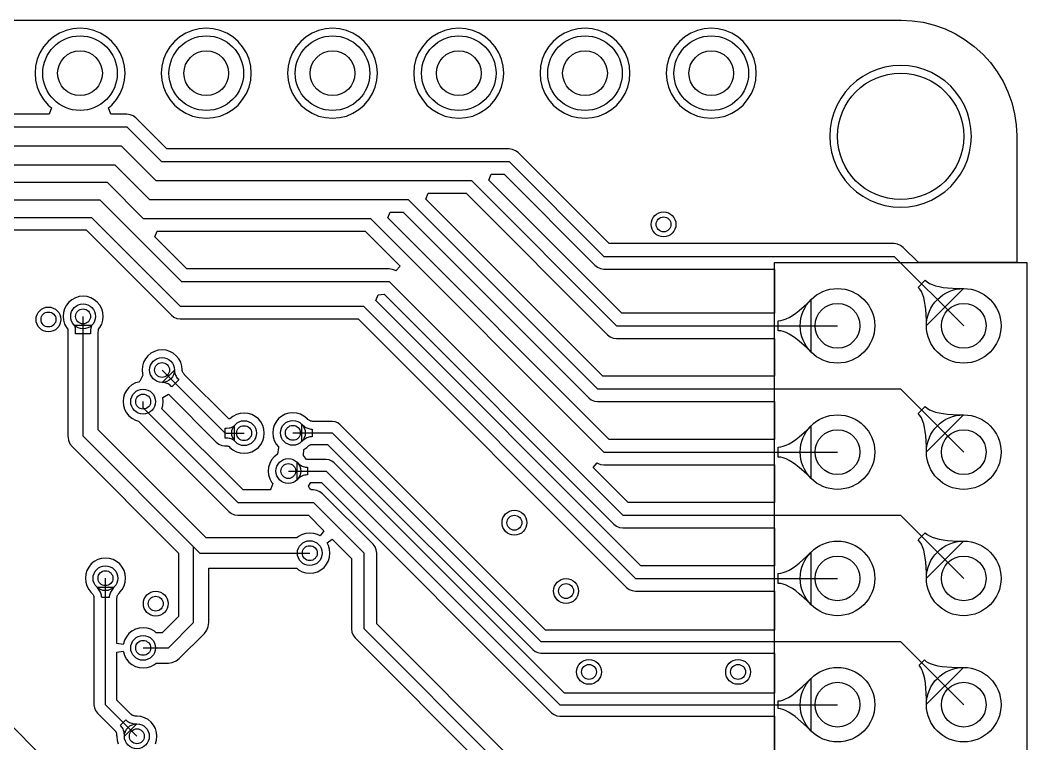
# Model space of a CAD drawing. Extents: x -55.7 to 0, y 0.2 to 22.7.
# Drawn here: x -20.26 to 0, y 8.1 to 22.66 of the extents above; entities that cross this region are included whole.
import ezdxf

# ---------------------------------------------------------------- set-up
doc = ezdxf.new("R2010")
doc.units = 0
doc.layers.get('0').update_dxf_attribs({"linetype": 'CONTINUOUS'})
for name, color, linetype in [('BOTTOMLAYER', 5, 'CONTINUOUS'), ('PADHOLELAYER', 156, 'CONTINUOUS'), ('VIAHOLELAYER', 16, 'CONTINUOUS')]:
    doc.layers.add(name, color=color, linetype=linetype)

# ---------------------------------------------------------------- blocks, each defined once
blk = doc.blocks.new('HDR2X5_23')
at = {"layer": 'BOTTOMLAYER'}
for p, q in [((-0.75, 0.75), (-0.75, -0.75)), ((0.75, 0.75), (-0.75, 0.75)), ((0.75, -0.75), (0.75, 0.75)), ((-0.75, -0.75), (0.75, -0.75))]:
    blk.add_line(p, q, dxfattribs=at)
for centre in [(0, 2.54), (2.54, 2.54), (5.08, 2.54), (7.62, 2.54), (10.16, 2.54), (2.54, 0), (5.08, 0), (7.62, 0), (10.16, 0)]:
    blk.add_circle(centre, 0.75, dxfattribs=at)
at = {"layer": 'PADHOLELAYER'}
for centre in [(0, 2.54), (2.54, 2.54), (5.08, 2.54), (7.62, 2.54), (10.16, 2.54), (0, 0), (2.54, 0), (5.08, 0), (7.62, 0), (10.16, 0)]:
    blk.add_circle(centre, 0.45, dxfattribs=at)
blk = doc.blocks.new('HDR1X12_25')
at = {"layer": 'BOTTOMLAYER'}
for centre in [(15.24, 0), (17.78, 0), (20.32, 0), (22.86, 0), (25.4, 0), (27.94, 0)]:
    blk.add_circle(centre, 0.75, dxfattribs=at)
at = {"layer": 'PADHOLELAYER'}
for centre in [(15.24, 0), (17.78, 0), (20.32, 0), (22.86, 0), (25.4, 0), (27.94, 0)]:
    blk.add_circle(centre, 0.45, dxfattribs=at)

msp = doc.modelspace()

# ---------------------------------------------------------------- linework, layer by layer
at = {"layer": 'BOTTOMLAYER'}
for p, q in [((-53.34, 22.656), (-2.54, 22.656)), ((-19.192, 22.484), (-19.33, 22.451)), ((-19.05, 22.495), (-19.192, 22.484)), ((-18.908, 22.484), (-19.05, 22.495)), ((-18.77, 22.451), (-18.908, 22.484)), ((-16.652, 22.484), (-16.79, 22.451)), ((-16.51, 22.495), (-16.652, 22.484)), ((-16.368, 22.484), (-16.51, 22.495)), ((-16.23, 22.451), (-16.368, 22.484)), ((-14.112, 22.484), (-14.25, 22.451)), ((-13.97, 22.495), (-14.112, 22.484)), ((-13.828, 22.484), (-13.97, 22.495)), ((-13.69, 22.451), (-13.828, 22.484)), ((-11.572, 22.484), (-11.71, 22.451)), ((-11.43, 22.495), (-11.572, 22.484)), ((-11.288, 22.484), (-11.43, 22.495)), ((-11.15, 22.451), (-11.288, 22.484)), ((-9.032, 22.484), (-9.17, 22.451)), ((-8.89, 22.495), (-9.032, 22.484)), ((-8.748, 22.484), (-8.89, 22.495)), ((-8.61, 22.451), (-8.748, 22.484)), ((-6.492, 22.484), (-6.63, 22.451)), ((-6.35, 22.495), (-6.492, 22.484)), ((-6.208, 22.484), (-6.35, 22.495)), ((-6.07, 22.451), (-6.208, 22.484)), ((-2.54, 22.656), (-2.531, 22.657)), ((-2.531, 22.657), (-2.311, 22.646)), ((-2.311, 22.646), (-2.084, 22.613)), ((-2.084, 22.613), (-1.861, 22.557)), ((-1.861, 22.557), (-1.646, 22.479)), ((-19.582, 22.322), (-19.69, 22.23)), ((-19.461, 22.397), (-19.582, 22.322)), ((-19.33, 22.451), (-19.461, 22.397)), ((-18.639, 22.397), (-18.77, 22.451)), ((-18.518, 22.322), (-18.639, 22.397)), ((-18.41, 22.23), (-18.518, 22.322)), ((-17.042, 22.322), (-17.15, 22.23)), ((-16.921, 22.397), (-17.042, 22.322)), ((-16.79, 22.451), (-16.921, 22.397)), ((-16.099, 22.397), (-16.23, 22.451)), ((-15.978, 22.322), (-16.099, 22.397)), ((-15.87, 22.23), (-15.978, 22.322)), ((-14.502, 22.322), (-14.61, 22.23)), ((-14.381, 22.397), (-14.502, 22.322)), ((-14.25, 22.451), (-14.381, 22.397)), ((-13.559, 22.397), (-13.69, 22.451)), ((-13.438, 22.322), (-13.559, 22.397)), ((-13.33, 22.23), (-13.438, 22.322)), ((-11.962, 22.322), (-12.07, 22.23)), ((-11.841, 22.397), (-11.962, 22.322)), ((-11.71, 22.451), (-11.841, 22.397)), ((-11.019, 22.397), (-11.15, 22.451)), ((-10.898, 22.322), (-11.019, 22.397)), ((-10.79, 22.23), (-10.898, 22.322)), ((-9.422, 22.322), (-9.53, 22.23)), ((-9.301, 22.397), (-9.422, 22.322)), ((-9.17, 22.451), (-9.301, 22.397)), ((-8.479, 22.397), (-8.61, 22.451)), ((-8.358, 22.322), (-8.479, 22.397)), ((-8.25, 22.23), (-8.358, 22.322)), ((-6.882, 22.322), (-6.99, 22.23)), ((-6.761, 22.397), (-6.882, 22.322)), ((-6.63, 22.451), (-6.761, 22.397)), ((-5.939, 22.397), (-6.07, 22.451)), ((-5.818, 22.322), (-5.939, 22.397)), ((-5.71, 22.23), (-5.818, 22.322)), ((-1.646, 22.479), (-1.438, 22.381)), ((-1.438, 22.381), (-1.241, 22.263)), ((-19.782, 22.122), (-19.857, 22.001)), ((-19.69, 22.23), (-19.782, 22.122)), ((-18.318, 22.122), (-18.41, 22.23)), ((-18.243, 22.001), (-18.318, 22.122)), ((-17.242, 22.122), (-17.317, 22.001)), ((-17.15, 22.23), (-17.242, 22.122)), ((-15.778, 22.122), (-15.87, 22.23)), ((-15.703, 22.001), (-15.778, 22.122)), ((-14.702, 22.122), (-14.777, 22.001)), ((-14.61, 22.23), (-14.702, 22.122)), ((-13.238, 22.122), (-13.33, 22.23)), ((-13.163, 22.001), (-13.238, 22.122)), ((-12.162, 22.122), (-12.237, 22.001)), ((-12.07, 22.23), (-12.162, 22.122)), ((-10.698, 22.122), (-10.79, 22.23)), ((-10.623, 22.001), (-10.698, 22.122)), ((-9.622, 22.122), (-9.697, 22.001)), ((-9.53, 22.23), (-9.622, 22.122)), ((-8.158, 22.122), (-8.25, 22.23)), ((-8.083, 22.001), (-8.158, 22.122)), ((-7.082, 22.122), (-7.157, 22.001)), ((-6.99, 22.23), (-7.082, 22.122)), ((-5.618, 22.122), (-5.71, 22.23)), ((-5.543, 22.001), (-5.618, 22.122)), ((-1.241, 22.263), (-1.057, 22.127)), ((-1.057, 22.127), (-0.887, 21.973)), ((-19.857, 22.001), (-19.911, 21.87)), ((-18.189, 21.87), (-18.243, 22.001)), ((-17.317, 22.001), (-17.371, 21.87)), ((-15.649, 21.87), (-15.703, 22.001)), ((-14.777, 22.001), (-14.831, 21.87)), ((-13.109, 21.87), (-13.163, 22.001)), ((-12.237, 22.001), (-12.291, 21.87)), ((-10.569, 21.87), (-10.623, 22.001)), ((-9.697, 22.001), (-9.751, 21.87)), ((-8.029, 21.87), (-8.083, 22.001)), ((-7.157, 22.001), (-7.211, 21.87)), ((-5.489, 21.87), (-5.543, 22.001)), ((-0.887, 21.973), (-0.733, 21.803)), ((-19.944, 21.732), (-19.955, 21.59)), ((-19.911, 21.87), (-19.944, 21.732)), ((-18.156, 21.732), (-18.189, 21.87)), ((-18.145, 21.59), (-18.156, 21.732)), ((-17.404, 21.732), (-17.415, 21.59)), ((-17.371, 21.87), (-17.404, 21.732)), ((-15.616, 21.732), (-15.649, 21.87)), ((-15.605, 21.59), (-15.616, 21.732)), ((-14.864, 21.732), (-14.875, 21.59)), ((-14.831, 21.87), (-14.864, 21.732)), ((-13.076, 21.732), (-13.109, 21.87)), ((-13.065, 21.59), (-13.076, 21.732)), ((-12.324, 21.732), (-12.335, 21.59)), ((-12.291, 21.87), (-12.324, 21.732)), ((-10.536, 21.732), (-10.569, 21.87)), ((-10.525, 21.59), (-10.536, 21.732)), ((-9.784, 21.732), (-9.795, 21.59)), ((-9.751, 21.87), (-9.784, 21.732)), ((-7.996, 21.732), (-8.029, 21.87)), ((-7.985, 21.59), (-7.996, 21.732)), ((-7.244, 21.732), (-7.255, 21.59)), ((-7.211, 21.87), (-7.244, 21.732)), ((-5.456, 21.732), (-5.489, 21.87)), ((-5.445, 21.59), (-5.456, 21.732)), ((-2.857, 21.709), (-3.011, 21.665)), ((-2.7, 21.736), (-2.857, 21.709)), ((-2.54, 21.745), (-2.7, 21.736)), ((-2.38, 21.736), (-2.54, 21.745)), ((-2.223, 21.709), (-2.38, 21.736)), ((-2.069, 21.665), (-2.223, 21.709)), ((-0.733, 21.803), (-0.597, 21.619)), ((-19.955, 21.59), (-19.944, 21.448)), ((-18.156, 21.448), (-18.145, 21.59)), ((-17.415, 21.59), (-17.404, 21.448)), ((-15.616, 21.448), (-15.605, 21.59)), ((-14.875, 21.59), (-14.864, 21.448)), ((-13.076, 21.448), (-13.065, 21.59)), ((-12.335, 21.59), (-12.324, 21.448)), ((-10.536, 21.448), (-10.525, 21.59)), ((-9.795, 21.59), (-9.784, 21.448)), ((-7.996, 21.448), (-7.985, 21.59)), ((-7.255, 21.59), (-7.244, 21.448)), ((-5.456, 21.448), (-5.445, 21.59)), ((-3.298, 21.526), (-3.428, 21.434)), ((-3.158, 21.604), (-3.298, 21.526)), ((-3.011, 21.665), (-3.158, 21.604)), ((-1.922, 21.604), (-2.069, 21.665)), ((-1.782, 21.526), (-1.922, 21.604)), ((-1.652, 21.434), (-1.782, 21.526)), ((-0.597, 21.619), (-0.479, 21.422)), ((-19.944, 21.448), (-19.911, 21.31)), ((-19.911, 21.31), (-19.857, 21.179)), ((-18.243, 21.179), (-18.189, 21.31)), ((-18.189, 21.31), (-18.156, 21.448)), ((-17.404, 21.448), (-17.371, 21.31)), ((-17.371, 21.31), (-17.317, 21.179)), ((-15.703, 21.179), (-15.649, 21.31)), ((-15.649, 21.31), (-15.616, 21.448)), ((-14.864, 21.448), (-14.831, 21.31)), ((-14.831, 21.31), (-14.777, 21.179)), ((-13.163, 21.179), (-13.109, 21.31)), ((-13.109, 21.31), (-13.076, 21.448)), ((-12.324, 21.448), (-12.291, 21.31)), ((-12.291, 21.31), (-12.237, 21.179)), ((-10.623, 21.179), (-10.569, 21.31)), ((-10.569, 21.31), (-10.536, 21.448)), ((-9.784, 21.448), (-9.751, 21.31)), ((-9.751, 21.31), (-9.697, 21.179)), ((-8.083, 21.179), (-8.029, 21.31)), ((-8.029, 21.31), (-7.996, 21.448)), ((-7.244, 21.448), (-7.211, 21.31)), ((-7.211, 21.31), (-7.157, 21.179)), ((-5.543, 21.179), (-5.489, 21.31)), ((-5.489, 21.31), (-5.456, 21.448)), ((-3.547, 21.327), (-3.654, 21.208)), ((-3.428, 21.434), (-3.547, 21.327)), ((-1.533, 21.327), (-1.652, 21.434)), ((-1.426, 21.208), (-1.533, 21.327)), ((-0.479, 21.422), (-0.381, 21.214)), ((-19.857, 21.179), (-19.782, 21.058)), ((-18.318, 21.058), (-18.243, 21.179)), ((-17.317, 21.179), (-17.242, 21.058)), ((-15.778, 21.058), (-15.703, 21.179)), ((-14.777, 21.179), (-14.702, 21.058)), ((-13.238, 21.058), (-13.163, 21.179)), ((-12.237, 21.179), (-12.162, 21.058)), ((-10.698, 21.058), (-10.623, 21.179)), ((-9.697, 21.179), (-9.622, 21.058)), ((-8.158, 21.058), (-8.083, 21.179)), ((-7.157, 21.179), (-7.082, 21.058)), ((-5.618, 21.058), (-5.543, 21.179)), ((-3.746, 21.078), (-3.824, 20.938)), ((-3.654, 21.208), (-3.746, 21.078)), ((-1.334, 21.078), (-1.426, 21.208)), ((-1.256, 20.938), (-1.334, 21.078)), ((-0.381, 21.214), (-0.303, 20.999)), ((-19.782, 21.058), (-19.69, 20.95)), ((-19.69, 20.95), (-19.622, 20.892)), ((-19.622, 20.892), (-19.669, 20.765)), ((-18.478, 20.892), (-18.41, 20.95)), ((-18.431, 20.765), (-18.478, 20.892)), ((-18.41, 20.95), (-18.318, 21.058)), ((-17.242, 21.058), (-17.15, 20.95)), ((-17.15, 20.95), (-17.042, 20.858)), ((-15.978, 20.858), (-15.87, 20.95)), ((-15.87, 20.95), (-15.778, 21.058)), ((-14.702, 21.058), (-14.61, 20.95)), ((-14.61, 20.95), (-14.502, 20.858)), ((-13.438, 20.858), (-13.33, 20.95)), ((-13.33, 20.95), (-13.238, 21.058)), ((-12.162, 21.058), (-12.07, 20.95)), ((-12.07, 20.95), (-11.962, 20.858)), ((-10.898, 20.858), (-10.79, 20.95)), ((-10.79, 20.95), (-10.698, 21.058)), ((-9.622, 21.058), (-9.53, 20.95)), ((-9.53, 20.95), (-9.422, 20.858)), ((-8.358, 20.858), (-8.25, 20.95)), ((-8.25, 20.95), (-8.158, 21.058)), ((-7.082, 21.058), (-6.99, 20.95)), ((-6.99, 20.95), (-6.882, 20.858)), ((-5.818, 20.858), (-5.71, 20.95)), ((-5.71, 20.95), (-5.618, 21.058)), ((-3.824, 20.938), (-3.885, 20.791)), ((-1.195, 20.791), (-1.256, 20.938)), ((-0.303, 20.999), (-0.247, 20.776)), ((-19.669, 20.765), (-20.971, 20.765)), ((-18.107, 20.765), (-18.431, 20.765)), ((-18.041, 20.756), (-18.107, 20.765)), ((-17.98, 20.731), (-18.041, 20.756)), ((-17.927, 20.691), (-17.98, 20.731)), ((-17.303, 20.067), (-17.927, 20.691)), ((-17.042, 20.858), (-16.921, 20.783)), ((-16.921, 20.783), (-16.79, 20.729)), ((-16.79, 20.729), (-16.652, 20.696)), ((-16.652, 20.696), (-16.51, 20.685)), ((-16.51, 20.685), (-16.368, 20.696)), ((-16.368, 20.696), (-16.23, 20.729)), ((-16.23, 20.729), (-16.099, 20.783)), ((-16.099, 20.783), (-15.978, 20.858)), ((-14.502, 20.858), (-14.381, 20.783)), ((-14.381, 20.783), (-14.25, 20.729)), ((-14.25, 20.729), (-14.112, 20.696)), ((-14.112, 20.696), (-13.97, 20.685)), ((-13.97, 20.685), (-13.828, 20.696)), ((-13.828, 20.696), (-13.69, 20.729)), ((-13.69, 20.729), (-13.559, 20.783)), ((-13.559, 20.783), (-13.438, 20.858)), ((-11.962, 20.858), (-11.841, 20.783)), ((-11.841, 20.783), (-11.71, 20.729)), ((-11.71, 20.729), (-11.572, 20.696)), ((-11.572, 20.696), (-11.43, 20.685)), ((-11.43, 20.685), (-11.288, 20.696)), ((-11.288, 20.696), (-11.15, 20.729)), ((-11.15, 20.729), (-11.019, 20.783)), ((-11.019, 20.783), (-10.898, 20.858)), ((-9.422, 20.858), (-9.301, 20.783)), ((-9.301, 20.783), (-9.17, 20.729)), ((-9.17, 20.729), (-9.032, 20.696)), ((-9.032, 20.696), (-8.89, 20.685)), ((-8.89, 20.685), (-8.748, 20.696)), ((-8.748, 20.696), (-8.61, 20.729)), ((-8.61, 20.729), (-8.479, 20.783)), ((-8.479, 20.783), (-8.358, 20.858)), ((-6.882, 20.858), (-6.761, 20.783)), ((-6.761, 20.783), (-6.63, 20.729)), ((-6.63, 20.729), (-6.492, 20.696)), ((-6.492, 20.696), (-6.35, 20.685)), ((-6.35, 20.685), (-6.208, 20.696)), ((-6.208, 20.696), (-6.07, 20.729)), ((-6.07, 20.729), (-5.939, 20.783)), ((-5.939, 20.783), (-5.818, 20.858)), ((-3.885, 20.791), (-3.929, 20.637)), ((-1.151, 20.637), (-1.195, 20.791)), ((-0.247, 20.776), (-0.214, 20.549)), ((-25.844, 20.511), (-18.107, 20.511)), ((-18.107, 20.511), (-17.409, 19.812)), ((-3.956, 20.48), (-3.965, 20.32)), ((-3.929, 20.637), (-3.956, 20.48)), ((-1.124, 20.48), (-1.151, 20.637)), ((-1.115, 20.32), (-1.124, 20.48)), ((-0.214, 20.549), (-0.203, 20.329)), ((-3.965, 20.32), (-3.956, 20.16)), ((-1.124, 20.16), (-1.115, 20.32)), ((-0.203, 20.329), (-0.204, 20.32)), ((-0.204, 20.32), (-0.204, 18.506)), ((-25.717, 20.13), (-18.225, 20.13)), ((-18.225, 20.13), (-17.526, 19.431)), ((-10.414, 20.067), (-17.303, 20.067)), ((-10.348, 20.058), (-10.414, 20.067)), ((-10.287, 20.032), (-10.348, 20.058)), ((-3.956, 20.16), (-3.929, 20.003)), ((-1.151, 20.003), (-1.124, 20.16)), ((-10.234, 19.992), (-10.287, 20.032)), ((-8.404, 18.162), (-10.234, 19.992)), ((-3.929, 20.003), (-3.885, 19.849)), ((-1.195, 19.849), (-1.151, 20.003)), ((-25.59, 19.748), (-18.352, 19.748)), ((-18.352, 19.748), (-17.653, 19.05)), ((-17.409, 19.812), (-10.414, 19.812)), ((-10.414, 19.812), (-8.509, 17.907)), ((-3.885, 19.849), (-3.824, 19.702)), ((-3.824, 19.702), (-3.746, 19.562)), ((-1.334, 19.562), (-1.256, 19.702)), ((-1.256, 19.702), (-1.195, 19.849)), ((-10.825, 19.44), (-10.776, 19.557)), ((-10.776, 19.557), (-10.519, 19.557)), ((-10.519, 19.557), (-8.689, 17.727)), ((-3.746, 19.562), (-3.654, 19.432)), ((-1.426, 19.432), (-1.334, 19.562)), ((-25.435, 19.396), (-18.507, 19.396)), ((-18.507, 19.396), (-17.78, 18.669)), ((-17.526, 19.431), (-11.176, 19.431)), ((-11.176, 19.431), (-8.255, 16.51)), ((-8.15, 16.765), (-10.825, 19.44)), ((-3.654, 19.432), (-3.547, 19.313)), ((-3.547, 19.313), (-3.428, 19.206)), ((-1.652, 19.206), (-1.533, 19.313)), ((-1.533, 19.313), (-1.426, 19.432)), ((-25.152, 19.044), (-18.653, 19.044)), ((-18.653, 19.044), (-17.008, 17.399)), ((-17.653, 19.05), (-12.446, 19.05)), ((-12.446, 19.05), (-8.636, 15.24)), ((-12.095, 19.059), (-12.046, 19.176)), ((-8.531, 15.495), (-12.095, 19.059)), ((-12.046, 19.176), (-11.281, 19.176)), ((-11.281, 19.176), (-8.435, 16.33)), ((-3.428, 19.206), (-3.298, 19.114)), ((-3.298, 19.114), (-3.158, 19.036)), ((-1.922, 19.036), (-1.782, 19.114)), ((-1.782, 19.114), (-1.652, 19.206)), ((-3.158, 19.036), (-3.011, 18.975)), ((-3.011, 18.975), (-2.857, 18.931)), ((-2.857, 18.931), (-2.7, 18.904)), ((-2.7, 18.904), (-2.54, 18.895)), ((-2.54, 18.895), (-2.38, 18.904)), ((-2.38, 18.904), (-2.223, 18.931)), ((-2.223, 18.931), (-2.069, 18.975)), ((-2.069, 18.975), (-1.922, 19.036)), ((-24.987, 18.691), (-18.818, 18.691)), ((-18.818, 18.691), (-17.033, 16.906)), ((-17.78, 18.669), (-13.208, 18.669)), ((-13.208, 18.669), (-8.509, 13.97)), ((-12.857, 18.678), (-12.808, 18.795)), ((-8.404, 14.225), (-12.857, 18.678)), ((-12.808, 18.795), (-12.551, 18.795)), ((-12.551, 18.795), (-8.816, 15.06)), ((-23.372, 18.437), (-18.924, 18.437)), ((-18.924, 18.437), (-17.213, 16.726)), ((-0.204, 18.506), (-0.204, 18.506)), ((-0.204, 18.506), (-0.204, 17.78)), ((-17.546, 18.297), (-17.498, 18.414)), ((-16.903, 17.654), (-17.546, 18.297)), ((-17.498, 18.414), (-13.313, 18.414)), ((-13.313, 18.414), (-12.609, 17.71)), ((-2.667, 18.162), (-8.404, 18.162)), ((-2.601, 18.153), (-2.667, 18.162)), ((-2.54, 18.127), (-2.601, 18.153)), ((-2.487, 18.087), (-2.54, 18.127)), ((-2.18, 17.78), (-2.487, 18.087)), ((-8.509, 17.907), (-2.667, 17.907)), ((-2.667, 17.907), (-1.27, 16.51)), ((-12.827, 17.654), (-16.903, 17.654)), ((-12.761, 17.645), (-12.827, 17.654)), ((-12.7, 17.619), (-12.761, 17.645)), ((-12.609, 17.71), (-12.693, 17.614)), ((-8.689, 17.727), (-8.636, 17.687)), ((-8.636, 17.687), (-8.575, 17.661)), ((-8.575, 17.661), (-8.509, 17.652)), ((-8.509, 17.652), (-5.08, 17.652)), ((-5.08, 5.08), (-5.08, 17.78)), ((-5.08, 17.78), (0, 17.78)), ((-5.08, 17.652), (-5.08, 16.765)), ((-0.204, 17.78), (-2.18, 17.78)), ((0, 17.78), (0, 5.08)), ((-12.693, 17.614), (-12.7, 17.619)), ((-2.185, 17.283), (-2.043, 17.425)), ((-2.043, 17.425), (-2.005, 17.392)), ((-17.008, 17.399), (-12.827, 17.399)), ((-12.827, 17.399), (-8.128, 12.7)), ((-2.152, 17.245), (-2.185, 17.283)), ((-2.123, 17.198), (-2.152, 17.245)), ((-1.278, 17.26), (-2.02, 16.518)), ((-2.005, 17.392), (-1.958, 17.363)), ((-1.958, 17.363), (-1.903, 17.338)), ((-1.903, 17.338), (-1.839, 17.316)), ((-1.839, 17.316), (-1.766, 17.298)), ((-1.766, 17.298), (-1.686, 17.283)), ((-1.686, 17.283), (-1.596, 17.272)), ((-1.596, 17.272), (-1.392, 17.261)), ((-1.392, 17.261), (-1.278, 17.26)), ((-19.213, 17.035), (-19.274, 16.985)), ((-19.143, 17.073), (-19.213, 17.035)), ((-19.067, 17.096), (-19.143, 17.073)), ((-18.988, 17.103), (-19.067, 17.096)), ((-18.909, 17.096), (-18.988, 17.103)), ((-18.833, 17.073), (-18.909, 17.096)), ((-18.763, 17.035), (-18.833, 17.073)), ((-18.702, 16.985), (-18.763, 17.035)), ((-13.101, 17.017), (-13.054, 17.132)), ((-7.769, 11.685), (-13.101, 17.017)), ((-13.054, 17.132), (-12.931, 17.143)), ((-12.931, 17.143), (-8.308, 12.52)), ((-4.427, 16.954), (-4.346, 17.035)), ((-4.346, 17.035), (-4.346, 15.985)), ((-2.098, 17.143), (-2.123, 17.198)), ((-2.076, 17.079), (-2.098, 17.143)), ((-2.058, 17.006), (-2.076, 17.079)), ((-19.362, 16.854), (-19.385, 16.778)), ((-19.324, 16.924), (-19.362, 16.854)), ((-19.274, 16.985), (-19.324, 16.924)), ((-18.652, 16.924), (-18.702, 16.985)), ((-18.614, 16.854), (-18.652, 16.924)), ((-18.591, 16.778), (-18.614, 16.854)), ((-17.033, 16.906), (-13.35, 16.906)), ((-13.35, 16.906), (-7.874, 11.43)), ((-4.651, 16.763), (-4.58, 16.818)), ((-4.58, 16.818), (-4.427, 16.954)), ((-2.043, 16.926), (-2.058, 17.006)), ((-2.032, 16.836), (-2.043, 16.926)), ((-2.021, 16.632), (-2.032, 16.836)), ((-19.385, 16.778), (-19.392, 16.699)), ((-19.392, 16.699), (-19.385, 16.62)), ((-19.385, 16.62), (-19.362, 16.544)), ((-18.988, 14.289), (-18.988, 16.699)), ((-18.614, 16.544), (-18.591, 16.62)), ((-18.584, 16.699), (-18.591, 16.778)), ((-18.591, 16.62), (-18.584, 16.699)), ((-17.213, 16.726), (-17.16, 16.686)), ((-17.16, 16.686), (-17.099, 16.66)), ((-17.099, 16.66), (-17.033, 16.651)), ((-17.033, 16.651), (-13.455, 16.651)), ((-13.455, 16.651), (-8.054, 11.25)), ((-5.08, 16.765), (-8.15, 16.765)), ((-5.003, 16.61), (-4.953, 16.614)), ((-5.003, 16.41), (-5.003, 16.61)), ((-4.953, 16.614), (-4.9, 16.627)), ((-4.9, 16.627), (-4.843, 16.648)), ((-4.843, 16.648), (-4.782, 16.678)), ((-4.782, 16.678), (-4.718, 16.716)), ((-4.718, 16.716), (-4.651, 16.763)), ((-2.02, 16.518), (-2.021, 16.632)), ((-19.362, 16.544), (-19.324, 16.474)), ((-19.324, 16.474), (-19.298, 16.443)), ((-19.298, 16.443), (-19.294, 16.371)), ((-19.158, 16.514), (-19.163, 16.52)), ((-19.163, 16.52), (-18.813, 16.52)), ((-19.154, 16.506), (-19.158, 16.514)), ((-19.15, 16.495), (-19.154, 16.506)), ((-19.147, 16.481), (-19.15, 16.495)), ((-19.144, 16.465), (-19.147, 16.481)), ((-19.138, 16.377), (-19.144, 16.465)), ((-18.836, 16.426), (-18.838, 16.377)), ((-18.832, 16.465), (-18.836, 16.426)), ((-18.829, 16.481), (-18.832, 16.465)), ((-18.826, 16.495), (-18.829, 16.481)), ((-18.822, 16.506), (-18.826, 16.495)), ((-18.818, 16.514), (-18.822, 16.506)), ((-18.813, 16.52), (-18.818, 16.514)), ((-18.682, 16.373), (-18.681, 16.415)), ((-18.681, 16.415), (-18.678, 16.443)), ((-18.678, 16.443), (-18.652, 16.474)), ((-18.652, 16.474), (-18.614, 16.544)), ((-8.255, 16.51), (-3.81, 16.51)), ((-4.953, 16.406), (-5.003, 16.41)), ((-19.294, 16.371), (-19.293, 16.348)), ((-19.293, 16.348), (-19.293, 16.346)), ((-19.293, 16.346), (-19.293, 14.289)), ((-19.138, 16.349), (-19.138, 16.377)), ((-18.838, 16.349), (-19.138, 16.349)), ((-18.838, 16.377), (-18.838, 16.349)), ((-18.683, 16.348), (-18.682, 16.373)), ((-18.683, 16.346), (-18.683, 16.348)), ((-18.683, 14.415), (-18.683, 16.346)), ((-8.435, 16.33), (-8.382, 16.29)), ((-8.382, 16.29), (-8.321, 16.264)), ((-8.321, 16.264), (-8.255, 16.255)), ((-8.255, 16.255), (-5.08, 16.255)), ((-5.08, 16.255), (-5.08, 15.495)), ((-4.9, 16.393), (-4.953, 16.406)), ((-4.843, 16.372), (-4.9, 16.393)), ((-4.782, 16.342), (-4.843, 16.372)), ((-4.718, 16.304), (-4.782, 16.342)), ((-4.651, 16.257), (-4.718, 16.304)), ((-4.58, 16.202), (-4.651, 16.257)), ((-17.478, 16.018), (-17.554, 15.995)), ((-17.399, 16.025), (-17.478, 16.018)), ((-17.32, 16.018), (-17.399, 16.025)), ((-17.244, 15.995), (-17.32, 16.018)), ((-4.427, 16.066), (-4.58, 16.202)), ((-4.346, 15.985), (-4.427, 16.066)), ((-17.735, 15.846), (-17.773, 15.776)), ((-17.685, 15.907), (-17.735, 15.846)), ((-17.624, 15.957), (-17.685, 15.907)), ((-17.554, 15.995), (-17.624, 15.957)), ((-17.174, 15.957), (-17.244, 15.995)), ((-17.113, 15.907), (-17.174, 15.957)), ((-17.063, 15.846), (-17.113, 15.907)), ((-17.025, 15.776), (-17.063, 15.846)), ((-17.796, 15.7), (-17.803, 15.621)), ((-17.803, 15.621), (-17.796, 15.542)), ((-17.773, 15.776), (-17.796, 15.7)), ((-17.399, 15.621), (-16.129, 14.351)), ((-17.397, 15.371), (-17.149, 15.619)), ((-17.149, 15.619), (-17.148, 15.598)), ((-17.148, 15.598), (-17.146, 15.577)), ((-17.002, 15.7), (-17.025, 15.776)), ((-16.996, 15.633), (-17.002, 15.7)), ((-16.994, 15.624), (-16.996, 15.633)), ((-16.993, 15.61), (-16.994, 15.624)), ((-16.992, 15.603), (-16.993, 15.61)), ((-16.991, 15.596), (-16.992, 15.603)), ((-17.787, 15.515), (-17.85, 15.394)), ((-17.796, 15.542), (-17.787, 15.515)), ((-17.06, 15.424), (-17.202, 15.282)), ((-17.146, 15.577), (-17.141, 15.557)), ((-17.141, 15.557), (-17.135, 15.537)), ((-17.135, 15.537), (-17.127, 15.517)), ((-17.127, 15.517), (-17.118, 15.498)), ((-17.118, 15.498), (-17.106, 15.479)), ((-17.106, 15.479), (-17.093, 15.46)), ((-17.093, 15.46), (-17.077, 15.442)), ((-17.077, 15.442), (-17.06, 15.424)), ((-16.989, 15.589), (-16.991, 15.596)), ((-16.986, 15.582), (-16.989, 15.589)), ((-16.982, 15.574), (-16.986, 15.582)), ((-16.976, 15.565), (-16.982, 15.574)), ((-16.969, 15.555), (-16.976, 15.565)), ((-16.961, 15.545), (-16.969, 15.555)), ((-16.947, 15.53), (-16.961, 15.545)), ((-16.945, 15.527), (-16.947, 15.53)), ((-16.054, 14.636), (-16.945, 15.527)), ((-5.08, 15.495), (-8.531, 15.495)), ((-18.116, 15.211), (-18.154, 15.141)), ((-18.066, 15.272), (-18.116, 15.211)), ((-18.005, 15.322), (-18.066, 15.272)), ((-17.935, 15.36), (-18.005, 15.322)), ((-17.87, 15.379), (-17.935, 15.36)), ((-17.85, 15.394), (-17.87, 15.379)), ((-17.376, 15.37), (-17.397, 15.371)), ((-17.355, 15.368), (-17.376, 15.37)), ((-17.335, 15.363), (-17.355, 15.368)), ((-17.315, 15.357), (-17.335, 15.363)), ((-17.295, 15.349), (-17.315, 15.357)), ((-17.276, 15.34), (-17.295, 15.349)), ((-17.257, 15.328), (-17.276, 15.34)), ((-17.238, 15.315), (-17.257, 15.328)), ((-17.22, 15.299), (-17.238, 15.315)), ((-17.202, 15.282), (-17.22, 15.299)), ((-8.636, 15.24), (-2.54, 15.24)), ((-2.54, 15.24), (-1.27, 13.97)), ((-18.177, 15.065), (-18.184, 14.986)), ((-18.154, 15.141), (-18.177, 15.065)), ((-17.384, 15.066), (-17.272, 15.133)), ((-17.383, 15.065), (-17.384, 15.066)), ((-17.376, 14.986), (-17.383, 15.065)), ((-17.272, 15.133), (-16.309, 14.171)), ((-8.816, 15.06), (-8.763, 15.02)), ((-8.763, 15.02), (-8.702, 14.994)), ((-8.702, 14.994), (-8.636, 14.985)), ((-18.184, 14.986), (-18.177, 14.907)), ((-18.177, 14.907), (-18.154, 14.831)), ((-18.154, 14.831), (-18.116, 14.761)), ((-17.78, 14.859), (-17.78, 14.986)), ((-17.78, 14.859), (-15.875, 12.954)), ((-17.403, 14.842), (-17.383, 14.907)), ((-15.77, 13.209), (-17.403, 14.842)), ((-17.383, 14.907), (-17.376, 14.986)), ((-8.636, 14.985), (-5.08, 14.985)), ((-5.08, 14.985), (-5.08, 14.225)), ((-2.185, 14.743), (-2.043, 14.885)), ((-2.043, 14.885), (-2.005, 14.852)), ((-2.005, 14.852), (-1.958, 14.823)), ((-1.958, 14.823), (-1.903, 14.798)), ((-1.903, 14.798), (-1.839, 14.776)), ((-18.116, 14.761), (-18.066, 14.7)), ((-18.066, 14.7), (-18.005, 14.65)), ((-18.005, 14.65), (-17.935, 14.612)), ((-17.935, 14.612), (-17.875, 14.594)), ((-17.875, 14.594), (-16.055, 12.774)), ((-16.034, 14.637), (-16.054, 14.636)), ((-15.973, 14.687), (-16.034, 14.637)), ((-15.903, 14.725), (-15.973, 14.687)), ((-15.827, 14.748), (-15.903, 14.725)), ((-15.748, 14.755), (-15.827, 14.748)), ((-15.669, 14.748), (-15.748, 14.755)), ((-15.593, 14.725), (-15.669, 14.748)), ((-15.523, 14.687), (-15.593, 14.725)), ((-15.462, 14.637), (-15.523, 14.687)), ((-15.412, 14.576), (-15.462, 14.637)), ((-15.054, 14.643), (-15.104, 14.581)), ((-14.993, 14.693), (-15.054, 14.643)), ((-14.923, 14.73), (-14.993, 14.693)), ((-14.847, 14.753), (-14.923, 14.73)), ((-14.768, 14.761), (-14.847, 14.753)), ((-14.689, 14.753), (-14.768, 14.761)), ((-14.614, 14.73), (-14.689, 14.753)), ((-14.544, 14.693), (-14.614, 14.73)), ((-14.489, 14.648), (-14.544, 14.693)), ((-14.482, 14.644), (-14.489, 14.648)), ((-14.466, 14.628), (-14.482, 14.644)), ((-14.454, 14.618), (-14.466, 14.628)), ((-14.443, 14.61), (-14.454, 14.618)), ((-14.432, 14.603), (-14.443, 14.61)), ((-14.423, 14.598), (-14.432, 14.603)), ((-14.414, 14.594), (-14.423, 14.598)), ((-14.405, 14.592), (-14.414, 14.594)), ((-14.397, 14.59), (-14.405, 14.592)), ((-14.389, 14.589), (-14.397, 14.59)), ((-14.373, 14.588), (-14.389, 14.589)), ((-14.37, 14.587), (-14.373, 14.588)), ((-13.976, 14.587), (-14.37, 14.587)), ((-13.916, 14.579), (-13.976, 14.587)), ((-2.152, 14.705), (-2.185, 14.743)), ((-2.123, 14.658), (-2.152, 14.705)), ((-2.098, 14.603), (-2.123, 14.658)), ((-2.076, 14.539), (-2.098, 14.603)), ((-1.278, 14.72), (-2.02, 13.978)), ((-1.839, 14.776), (-1.766, 14.758)), ((-1.766, 14.758), (-1.686, 14.743)), ((-1.686, 14.743), (-1.596, 14.732)), ((-1.596, 14.732), (-1.392, 14.721)), ((-1.392, 14.721), (-1.278, 14.72)), ((-16.511, 12.243), (-18.683, 14.415)), ((-16.127, 14.451), (-16.1, 14.452)), ((-16.127, 14.251), (-16.127, 14.451)), ((-16.1, 14.452), (-16.052, 14.456)), ((-16.052, 14.456), (-16.031, 14.459)), ((-16.031, 14.459), (-16.012, 14.464)), ((-16.012, 14.464), (-15.994, 14.47)), ((-15.994, 14.47), (-15.979, 14.477)), ((-15.979, 14.477), (-15.966, 14.485)), ((-15.966, 14.485), (-15.955, 14.494)), ((-15.955, 14.494), (-15.946, 14.504)), ((-15.946, 14.504), (-15.946, 14.198)), ((-15.374, 14.506), (-15.412, 14.576)), ((-15.351, 14.43), (-15.374, 14.506)), ((-15.344, 14.351), (-15.351, 14.43)), ((-15.165, 14.435), (-15.173, 14.357)), ((-15.142, 14.511), (-15.165, 14.435)), ((-15.104, 14.581), (-15.142, 14.511)), ((-14.59, 14.182), (-14.59, 14.532)), ((-14.59, 14.532), (-14.57, 14.513)), ((-14.57, 14.513), (-14.55, 14.496)), ((-14.55, 14.496), (-14.53, 14.481)), ((-14.53, 14.481), (-14.51, 14.468)), ((-14.51, 14.468), (-14.489, 14.457)), ((-14.489, 14.457), (-14.468, 14.449)), ((-14.468, 14.449), (-14.446, 14.442)), ((-14.446, 14.442), (-14.425, 14.437)), ((-14.425, 14.437), (-14.403, 14.434)), ((-14.403, 14.434), (-14.38, 14.433)), ((-14.38, 14.433), (-14.38, 14.28)), ((-13.86, 14.556), (-13.916, 14.579)), ((-13.813, 14.52), (-13.86, 14.556)), ((-9.683, 10.391), (-13.813, 14.52)), ((-4.58, 14.278), (-4.427, 14.414)), ((-4.427, 14.414), (-4.346, 14.495)), ((-4.346, 14.495), (-4.346, 13.445)), ((-2.058, 14.466), (-2.076, 14.539)), ((-2.043, 14.386), (-2.058, 14.466)), ((-2.032, 14.296), (-2.043, 14.386)), ((-19.293, 14.289), (-19.283, 14.21)), ((-19.283, 14.21), (-19.252, 14.136)), ((-18.988, 14.289), (-16.764, 12.065)), ((-16.129, 14.351), (-15.875, 14.351)), ((-16.075, 14.249), (-16.127, 14.251)), ((-16.052, 14.246), (-16.075, 14.249)), ((-16.031, 14.243), (-16.052, 14.246)), ((-16.012, 14.238), (-16.031, 14.243)), ((-15.994, 14.232), (-16.012, 14.238)), ((-15.979, 14.225), (-15.994, 14.232)), ((-15.966, 14.217), (-15.979, 14.225)), ((-15.955, 14.208), (-15.966, 14.217)), ((-15.946, 14.198), (-15.955, 14.208)), ((-15.875, 14.351), (-15.748, 14.351)), ((-15.412, 14.126), (-15.374, 14.196)), ((-15.374, 14.196), (-15.351, 14.272)), ((-15.351, 14.272), (-15.344, 14.351)), ((-15.173, 14.357), (-15.165, 14.278)), ((-15.165, 14.278), (-15.142, 14.202)), ((-15.142, 14.202), (-15.104, 14.132)), ((-14.768, 14.357), (-13.976, 14.357)), ((-14.57, 14.2), (-14.59, 14.182)), ((-14.55, 14.217), (-14.57, 14.2)), ((-14.53, 14.232), (-14.55, 14.217)), ((-14.51, 14.245), (-14.53, 14.232)), ((-14.489, 14.256), (-14.51, 14.245)), ((-14.468, 14.265), (-14.489, 14.256)), ((-14.446, 14.272), (-14.468, 14.265)), ((-14.425, 14.276), (-14.446, 14.272)), ((-14.403, 14.279), (-14.425, 14.276)), ((-14.38, 14.28), (-14.403, 14.279)), ((-13.976, 14.357), (-9.779, 10.16)), ((-5.08, 14.225), (-8.404, 14.225)), ((-4.718, 14.176), (-4.651, 14.223)), ((-4.651, 14.223), (-4.58, 14.278)), ((-2.021, 14.092), (-2.032, 14.296)), ((-19.252, 14.136), (-19.204, 14.073)), ((-19.204, 14.073), (-17.069, 11.939)), ((-16.309, 14.171), (-16.256, 14.131)), ((-16.256, 14.131), (-16.195, 14.105)), ((-16.195, 14.105), (-16.145, 14.099)), ((-16.145, 14.099), (-16.133, 14.096)), ((-16.133, 14.096), (-16.087, 14.094)), ((-16.087, 14.094), (-16.074, 14.092)), ((-16.074, 14.092), (-16.063, 14.09)), ((-16.063, 14.09), (-16.056, 14.089)), ((-16.056, 14.089), (-16.056, 14.088)), ((-16.056, 14.088), (-16.05, 14.084)), ((-16.05, 14.084), (-16.034, 14.065)), ((-16.034, 14.065), (-15.973, 14.015)), ((-15.973, 14.015), (-15.903, 13.977)), ((-15.903, 13.977), (-15.827, 13.954)), ((-15.669, 13.954), (-15.593, 13.977)), ((-15.593, 13.977), (-15.523, 14.015)), ((-15.523, 14.015), (-15.462, 14.065)), ((-15.462, 14.065), (-15.412, 14.126)), ((-15.104, 14.132), (-15.059, 14.077)), ((-15.055, 14.065), (-15.08, 13.927)), ((-15.059, 14.077), (-15.057, 14.072)), ((-15.057, 14.072), (-15.055, 14.065)), ((-14.553, 13.9), (-14.544, 14.02)), ((-14.544, 14.02), (-14.489, 14.065)), ((-14.489, 14.065), (-14.482, 14.07)), ((-14.482, 14.07), (-14.466, 14.085)), ((-14.466, 14.085), (-14.454, 14.095)), ((-14.454, 14.095), (-14.443, 14.103)), ((-14.443, 14.103), (-14.432, 14.11)), ((-14.432, 14.11), (-14.423, 14.115)), ((-14.423, 14.115), (-14.414, 14.119)), ((-14.414, 14.119), (-14.405, 14.122)), ((-14.405, 14.122), (-14.397, 14.123)), ((-14.397, 14.123), (-14.389, 14.124)), ((-14.389, 14.124), (-14.373, 14.125)), ((-14.373, 14.125), (-14.37, 14.126)), ((-14.37, 14.126), (-14.071, 14.126)), ((-14.071, 14.126), (-9.942, 9.997)), ((-5.003, 14.07), (-4.953, 14.074)), ((-5.003, 13.87), (-5.003, 14.07)), ((-4.953, 14.074), (-4.9, 14.087)), ((-4.9, 14.087), (-4.843, 14.108)), ((-4.843, 14.108), (-4.782, 14.138)), ((-4.782, 14.138), (-4.718, 14.176)), ((-2.02, 13.978), (-2.021, 14.092)), ((-15.827, 13.954), (-15.748, 13.947)), ((-15.748, 13.947), (-15.669, 13.954)), ((-15.195, 13.814), (-15.233, 13.744)), ((-15.145, 13.875), (-15.195, 13.814)), ((-15.084, 13.925), (-15.145, 13.875)), ((-15.08, 13.927), (-15.084, 13.925)), ((-14.495, 13.824), (-14.553, 13.9)), ((-14.488, 13.822), (-14.495, 13.824)), ((-14.48, 13.821), (-14.488, 13.822)), ((-14.464, 13.82), (-14.48, 13.821)), ((-14.461, 13.82), (-14.464, 13.82)), ((-14.097, 13.82), (-14.461, 13.82)), ((-14.037, 13.812), (-14.097, 13.82)), ((-13.982, 13.789), (-14.037, 13.812)), ((-13.934, 13.752), (-13.982, 13.789)), ((-8.509, 13.97), (-3.81, 13.97)), ((-4.953, 13.866), (-5.003, 13.87)), ((-4.9, 13.853), (-4.953, 13.866)), ((-4.843, 13.832), (-4.9, 13.853)), ((-4.782, 13.802), (-4.843, 13.832)), ((-4.718, 13.764), (-4.782, 13.802)), ((-15.256, 13.668), (-15.263, 13.589)), ((-15.263, 13.589), (-15.256, 13.51)), ((-15.233, 13.744), (-15.256, 13.668)), ((-14.859, 13.589), (-14.097, 13.589)), ((-14.68, 13.414), (-14.68, 13.764)), ((-14.68, 13.764), (-14.661, 13.745)), ((-14.661, 13.745), (-14.641, 13.728)), ((-14.641, 13.728), (-14.621, 13.714)), ((-14.621, 13.714), (-14.6, 13.701)), ((-14.6, 13.701), (-14.58, 13.69)), ((-14.58, 13.69), (-14.559, 13.681)), ((-14.559, 13.681), (-14.537, 13.674)), ((-14.537, 13.674), (-14.515, 13.669)), ((-14.515, 13.669), (-14.493, 13.666)), ((-14.493, 13.666), (-14.471, 13.665)), ((-14.471, 13.665), (-14.471, 13.513)), ((-14.097, 13.589), (-9.398, 8.89)), ((-9.302, 9.121), (-13.934, 13.752)), ((-8.727, 13.659), (-8.643, 13.755)), ((-8.023, 12.955), (-8.727, 13.659)), ((-8.643, 13.755), (-8.636, 13.75)), ((-8.636, 13.75), (-8.575, 13.724)), ((-8.575, 13.724), (-8.509, 13.715)), ((-8.509, 13.715), (-5.08, 13.715)), ((-5.08, 13.715), (-5.08, 12.955)), ((-4.651, 13.717), (-4.718, 13.764)), ((-4.58, 13.662), (-4.651, 13.717)), ((-4.427, 13.526), (-4.58, 13.662)), ((-15.256, 13.51), (-15.233, 13.434)), ((-15.233, 13.434), (-15.195, 13.364)), ((-14.661, 13.433), (-14.68, 13.414)), ((-14.641, 13.45), (-14.661, 13.433)), ((-14.621, 13.464), (-14.641, 13.45)), ((-14.6, 13.477), (-14.621, 13.464)), ((-14.58, 13.488), (-14.6, 13.477)), ((-14.559, 13.497), (-14.58, 13.488)), ((-14.537, 13.504), (-14.559, 13.497)), ((-14.515, 13.509), (-14.537, 13.504)), ((-14.493, 13.512), (-14.515, 13.509)), ((-14.471, 13.513), (-14.493, 13.512)), ((-4.346, 13.445), (-4.427, 13.526)), ((-15.227, 13.209), (-15.77, 13.209)), ((-15.21, 13.229), (-15.227, 13.209)), ((-15.172, 13.336), (-15.21, 13.229)), ((-15.195, 13.364), (-15.172, 13.336)), ((-14.451, 13.287), (-14.406, 13.358)), ((-14.424, 13.234), (-14.451, 13.287)), ((-14.398, 13.209), (-14.424, 13.234)), ((-14.406, 13.358), (-14.193, 13.358)), ((-14.351, 13.209), (-14.398, 13.209)), ((-14.285, 13.2), (-14.351, 13.209)), ((-14.224, 13.174), (-14.285, 13.2)), ((-14.171, 13.134), (-14.224, 13.174)), ((-14.193, 13.358), (-9.561, 8.727)), ((-13.155, 12.118), (-14.171, 13.134)), ((-16.055, 12.774), (-16.002, 12.734)), ((-15.875, 12.954), (-14.351, 12.954)), ((-14.351, 12.954), (-13.335, 11.938)), ((-5.08, 12.955), (-8.023, 12.955)), ((-16.002, 12.734), (-15.941, 12.708)), ((-15.941, 12.708), (-15.875, 12.699)), ((-15.875, 12.699), (-14.456, 12.699)), ((-14.456, 12.699), (-14.144, 12.387)), ((-8.128, 12.7), (-2.54, 12.7)), ((-2.54, 12.7), (-1.27, 11.43)), ((-14.144, 12.387), (-14.221, 12.284)), ((-8.308, 12.52), (-8.255, 12.48)), ((-8.255, 12.48), (-8.194, 12.454)), ((-8.194, 12.454), (-8.128, 12.445)), ((-8.128, 12.445), (-5.08, 12.445)), ((-5.08, 12.445), (-5.08, 11.685)), ((-14.69, 12.243), (-16.511, 12.243)), ((-14.652, 12.274), (-14.69, 12.243)), ((-14.582, 12.312), (-14.652, 12.274)), ((-14.506, 12.335), (-14.582, 12.312)), ((-14.427, 12.342), (-14.506, 12.335)), ((-14.348, 12.335), (-14.427, 12.342)), ((-14.272, 12.312), (-14.348, 12.335)), ((-14.221, 12.284), (-14.272, 12.312)), ((-14.081, 12.144), (-13.978, 12.221)), ((-13.978, 12.221), (-13.59, 11.833)), ((-2.185, 12.203), (-2.043, 12.345)), ((-2.152, 12.165), (-2.185, 12.203)), ((-2.123, 12.118), (-2.152, 12.165)), ((-2.043, 12.345), (-2.005, 12.312)), ((-1.278, 12.18), (-2.02, 11.438)), ((-2.005, 12.312), (-1.958, 12.283)), ((-1.958, 12.283), (-1.903, 12.258)), ((-1.903, 12.258), (-1.839, 12.236)), ((-1.839, 12.236), (-1.766, 12.218)), ((-1.766, 12.218), (-1.686, 12.203)), ((-1.686, 12.203), (-1.596, 12.192)), ((-1.596, 12.192), (-1.392, 12.181)), ((-1.392, 12.181), (-1.278, 12.18)), ((-16.764, 10.541), (-16.764, 12.065)), ((-16.764, 12.065), (-16.637, 11.938)), ((-14.053, 12.093), (-14.081, 12.144)), ((-14.03, 12.017), (-14.053, 12.093)), ((-14.023, 11.938), (-14.03, 12.017)), ((-13.115, 12.065), (-13.155, 12.118)), ((-13.089, 12.004), (-13.115, 12.065)), ((-13.08, 11.938), (-13.089, 12.004)), ((-4.427, 11.874), (-4.346, 11.955)), ((-4.346, 11.955), (-4.346, 10.905)), ((-2.098, 12.063), (-2.123, 12.118)), ((-2.076, 11.999), (-2.098, 12.063)), ((-2.058, 11.926), (-2.076, 11.999)), ((-18.763, 11.77), (-18.824, 11.72)), ((-18.693, 11.808), (-18.763, 11.77)), ((-18.617, 11.831), (-18.693, 11.808)), ((-18.538, 11.838), (-18.617, 11.831)), ((-18.459, 11.831), (-18.538, 11.838)), ((-18.383, 11.808), (-18.459, 11.831)), ((-18.313, 11.77), (-18.383, 11.808)), ((-18.252, 11.72), (-18.313, 11.77)), ((-17.069, 11.939), (-17.069, 10.667)), ((-16.637, 11.938), (-14.427, 11.938)), ((-14.091, 11.713), (-14.053, 11.783)), ((-14.053, 11.783), (-14.03, 11.859)), ((-14.03, 11.859), (-14.023, 11.938)), ((-13.59, 11.833), (-13.59, 10.414)), ((-13.335, 10.414), (-13.335, 11.938)), ((-13.08, 10.519), (-13.08, 11.938)), ((-4.58, 11.738), (-4.427, 11.874)), ((-2.043, 11.846), (-2.058, 11.926)), ((-2.032, 11.756), (-2.043, 11.846)), ((-2.021, 11.552), (-2.032, 11.756)), ((-18.912, 11.589), (-18.935, 11.513)), ((-18.874, 11.659), (-18.912, 11.589)), ((-18.824, 11.72), (-18.874, 11.659)), ((-18.202, 11.659), (-18.252, 11.72)), ((-18.164, 11.589), (-18.202, 11.659)), ((-18.141, 11.513), (-18.164, 11.589)), ((-16.459, 10.541), (-16.459, 11.633)), ((-16.459, 11.633), (-14.69, 11.633)), ((-14.69, 11.633), (-14.652, 11.602)), ((-14.652, 11.602), (-14.582, 11.564)), ((-14.582, 11.564), (-14.506, 11.541)), ((-14.348, 11.541), (-14.272, 11.564)), ((-14.272, 11.564), (-14.202, 11.602)), ((-14.202, 11.602), (-14.141, 11.652)), ((-14.141, 11.652), (-14.091, 11.713)), ((-5.08, 11.685), (-7.769, 11.685)), ((-4.953, 11.534), (-4.9, 11.547)), ((-4.9, 11.547), (-4.843, 11.568)), ((-4.843, 11.568), (-4.782, 11.598)), ((-4.782, 11.598), (-4.718, 11.636)), ((-4.718, 11.636), (-4.651, 11.683)), ((-4.651, 11.683), (-4.58, 11.738)), ((-2.02, 11.438), (-2.021, 11.552)), ((-19.572, 7.613), (-23.494, 11.535)), ((-18.935, 11.513), (-18.942, 11.434)), ((-18.942, 11.434), (-18.935, 11.355)), ((-18.935, 11.355), (-18.912, 11.279)), ((-18.538, 8.886), (-18.538, 11.434)), ((-18.164, 11.279), (-18.141, 11.355)), ((-18.134, 11.434), (-18.141, 11.513)), ((-18.141, 11.355), (-18.134, 11.434)), ((-14.506, 11.541), (-14.427, 11.534)), ((-14.427, 11.534), (-14.348, 11.541)), ((-7.874, 11.43), (-3.81, 11.43)), ((-5.003, 11.53), (-4.953, 11.534)), ((-5.003, 11.33), (-5.003, 11.53)), ((-18.912, 11.279), (-18.874, 11.209)), ((-18.874, 11.209), (-18.83, 11.155)), ((-18.83, 11.155), (-18.825, 11.148)), ((-18.825, 11.148), (-18.81, 11.132)), ((-18.694, 11.236), (-18.713, 11.255)), ((-18.713, 11.255), (-18.363, 11.255)), ((-18.677, 11.216), (-18.694, 11.236)), ((-18.663, 11.196), (-18.677, 11.216)), ((-18.65, 11.175), (-18.663, 11.196)), ((-18.639, 11.155), (-18.65, 11.175)), ((-18.63, 11.134), (-18.639, 11.155)), ((-18.437, 11.155), (-18.446, 11.134)), ((-18.426, 11.175), (-18.437, 11.155)), ((-18.413, 11.196), (-18.426, 11.175)), ((-18.399, 11.216), (-18.413, 11.196)), ((-18.382, 11.236), (-18.399, 11.216)), ((-18.363, 11.255), (-18.382, 11.236)), ((-18.266, 11.132), (-18.251, 11.148)), ((-18.251, 11.148), (-18.246, 11.155)), ((-18.246, 11.155), (-18.202, 11.209)), ((-18.202, 11.209), (-18.164, 11.279)), ((-8.054, 11.25), (-8.001, 11.21)), ((-8.001, 11.21), (-7.94, 11.184)), ((-7.94, 11.184), (-7.874, 11.175)), ((-7.874, 11.175), (-5.08, 11.175)), ((-5.08, 11.175), (-5.08, 10.391)), ((-4.953, 11.326), (-5.003, 11.33)), ((-4.9, 11.313), (-4.953, 11.326)), ((-4.843, 11.292), (-4.9, 11.313)), ((-4.782, 11.262), (-4.843, 11.292)), ((-4.718, 11.224), (-4.782, 11.262)), ((-4.651, 11.177), (-4.718, 11.224)), ((-4.58, 11.122), (-4.651, 11.177)), ((-18.81, 11.132), (-18.799, 11.12)), ((-18.799, 11.12), (-18.791, 11.109)), ((-18.791, 11.109), (-18.785, 11.098)), ((-18.785, 11.098), (-18.78, 11.088)), ((-18.78, 11.088), (-18.776, 11.079)), ((-18.776, 11.079), (-18.773, 11.071)), ((-18.773, 11.071), (-18.771, 11.063)), ((-18.771, 11.063), (-18.77, 11.055)), ((-18.77, 11.055), (-18.769, 11.039)), ((-18.769, 11.039), (-18.769, 11.036)), ((-18.769, 11.036), (-18.769, 8.886)), ((-18.623, 11.112), (-18.63, 11.134)), ((-18.618, 11.09), (-18.623, 11.112)), ((-18.615, 11.068), (-18.618, 11.09)), ((-18.614, 11.046), (-18.615, 11.068)), ((-18.462, 11.046), (-18.614, 11.046)), ((-18.461, 11.068), (-18.462, 11.046)), ((-18.458, 11.09), (-18.461, 11.068)), ((-18.453, 11.112), (-18.458, 11.09)), ((-18.446, 11.134), (-18.453, 11.112)), ((-18.307, 11.039), (-18.306, 11.055)), ((-18.307, 11.036), (-18.307, 11.039)), ((-18.307, 10.119), (-18.307, 11.036)), ((-18.306, 11.055), (-18.305, 11.063)), ((-18.305, 11.063), (-18.303, 11.071)), ((-18.303, 11.071), (-18.3, 11.079)), ((-18.3, 11.079), (-18.296, 11.088)), ((-18.296, 11.088), (-18.291, 11.098)), ((-18.291, 11.098), (-18.285, 11.109)), ((-18.285, 11.109), (-18.277, 11.12)), ((-18.277, 11.12), (-18.266, 11.132)), ((-4.427, 10.986), (-4.58, 11.122)), ((-4.346, 10.905), (-4.427, 10.986)), ((-17.069, 10.667), (-17.398, 10.338)), ((-17.272, 10.033), (-16.764, 10.541)), ((-16.469, 10.462), (-16.459, 10.541)), ((-18.005, 10.369), (-18.066, 10.319)), ((-17.935, 10.407), (-18.005, 10.369)), ((-17.859, 10.43), (-17.935, 10.407)), ((-17.78, 10.437), (-17.859, 10.43)), ((-17.701, 10.43), (-17.78, 10.437)), ((-17.625, 10.407), (-17.701, 10.43)), ((-17.555, 10.369), (-17.625, 10.407)), ((-17.517, 10.338), (-17.555, 10.369)), ((-17.398, 10.338), (-17.517, 10.338)), ((-16.548, 10.325), (-16.5, 10.388)), ((-16.5, 10.388), (-16.469, 10.462)), ((-13.59, 10.414), (-13.581, 10.348)), ((-13.581, 10.348), (-13.555, 10.287)), ((-13.335, 10.414), (-6.35, 3.429)), ((-6.17, 3.609), (-13.08, 10.519)), ((-5.08, 10.391), (-9.683, 10.391)), ((-18.154, 10.188), (-18.175, 10.116)), ((-18.116, 10.258), (-18.154, 10.188)), ((-18.066, 10.319), (-18.116, 10.258)), ((-17.056, 9.817), (-16.548, 10.325)), ((-13.555, 10.287), (-13.515, 10.234)), ((-13.515, 10.234), (-6.605, 3.324)), ((-9.779, 10.16), (-2.54, 10.16)), ((-2.54, 10.16), (-1.27, 8.89)), ((-18.18, 10.1), (-18.307, 10.119)), ((-18.307, 9.947), (-18.18, 9.966)), ((-18.307, 8.982), (-18.307, 9.947)), ((-18.177, 10.112), (-18.18, 10.1)), ((-18.18, 9.966), (-18.177, 9.954)), ((-18.176, 10.113), (-18.177, 10.112)), ((-18.177, 9.954), (-18.176, 9.953)), ((-18.175, 10.116), (-18.176, 10.113)), ((-18.176, 9.953), (-18.175, 9.95)), ((-18.175, 9.95), (-18.154, 9.878)), ((-17.78, 10.033), (-17.272, 10.033)), ((-9.942, 9.997), (-9.894, 9.96)), ((-9.894, 9.96), (-9.839, 9.937)), ((-9.839, 9.937), (-9.779, 9.929)), ((-9.779, 9.929), (-5.08, 9.929)), ((-5.08, 9.929), (-5.08, 9.121)), ((-18.154, 9.878), (-18.116, 9.808)), ((-18.116, 9.808), (-18.066, 9.747)), ((-18.066, 9.747), (-18.005, 9.697)), ((-17.555, 9.697), (-17.517, 9.728)), ((-17.517, 9.728), (-17.272, 9.728)), ((-17.272, 9.728), (-17.193, 9.738)), ((-17.193, 9.738), (-17.119, 9.769)), ((-17.119, 9.769), (-17.056, 9.817)), ((-2.17, 9.682), (-2.062, 9.79)), ((-2.062, 9.79), (-2.026, 9.76)), ((-2.026, 9.76), (-1.981, 9.734)), ((-1.981, 9.734), (-1.926, 9.711)), ((-18.005, 9.697), (-17.935, 9.659)), ((-17.935, 9.659), (-17.859, 9.636)), ((-17.859, 9.636), (-17.78, 9.629)), ((-17.78, 9.629), (-17.701, 9.636)), ((-17.701, 9.636), (-17.625, 9.659)), ((-17.625, 9.659), (-17.555, 9.697)), ((-2.14, 9.646), (-2.17, 9.682)), ((-2.114, 9.601), (-2.14, 9.646)), ((-2.091, 9.546), (-2.114, 9.601)), ((-2.071, 9.482), (-2.091, 9.546)), ((-1.278, 9.64), (-2.02, 8.898)), ((-1.926, 9.711), (-1.862, 9.691)), ((-1.862, 9.691), (-1.788, 9.674)), ((-1.788, 9.674), (-1.705, 9.661)), ((-1.705, 9.661), (-1.51, 9.644)), ((-1.51, 9.644), (-1.398, 9.64)), ((-1.398, 9.64), (-1.278, 9.64)), ((-4.513, 9.253), (-4.431, 9.33)), ((-4.431, 9.33), (-4.346, 9.415)), ((-4.346, 9.415), (-4.346, 8.365)), ((-2.054, 9.408), (-2.071, 9.482)), ((-2.041, 9.325), (-2.054, 9.408)), ((-2.02, 9.018), (-2.041, 9.325)), ((-5.08, 9.121), (-9.302, 9.121)), ((-4.731, 9.078), (-4.662, 9.128)), ((-4.662, 9.128), (-4.513, 9.253)), ((-18.026, 8.7), (-18.307, 8.982)), ((-5.006, 8.966), (-4.96, 8.971)), ((-5.006, 8.814), (-5.006, 8.966)), ((-4.96, 8.971), (-4.909, 8.984)), ((-4.909, 8.984), (-4.854, 9.007)), ((-4.854, 9.007), (-4.795, 9.038)), ((-4.795, 9.038), (-4.731, 9.078)), ((-2.02, 8.898), (-2.02, 9.018)), ((-18.769, 8.886), (-18.761, 8.826)), ((-18.761, 8.826), (-18.738, 8.771)), ((-18.738, 8.771), (-18.701, 8.723)), ((-18.701, 8.723), (-18.352, 8.374)), ((-18.538, 8.886), (-17.907, 8.255)), ((-9.561, 8.727), (-9.513, 8.69)), ((-9.398, 8.89), (-3.81, 8.89)), ((-4.96, 8.809), (-5.006, 8.814)), ((-4.909, 8.796), (-4.96, 8.809)), ((-4.854, 8.773), (-4.909, 8.796)), ((-4.795, 8.742), (-4.854, 8.773)), ((-4.731, 8.702), (-4.795, 8.742)), ((-18.235, 8.476), (-18.128, 8.583)), ((-18.128, 8.583), (-18.111, 8.568)), ((-18.111, 8.568), (-18.093, 8.555)), ((-18.093, 8.555), (-18.074, 8.543)), ((-18.074, 8.543), (-18.054, 8.533)), ((-18.054, 8.533), (-18.033, 8.524)), ((-18.033, 8.524), (-18.011, 8.517)), ((-18.023, 8.698), (-18.026, 8.7)), ((-18.011, 8.687), (-18.023, 8.698)), ((-18.005, 8.682), (-18.011, 8.687)), ((-18.011, 8.517), (-17.987, 8.511)), ((-17.997, 8.678), (-18.005, 8.682)), ((-17.99, 8.674), (-17.997, 8.678)), ((-17.981, 8.67), (-17.99, 8.674)), ((-17.987, 8.511), (-17.962, 8.508)), ((-17.97, 8.667), (-17.981, 8.67)), ((-17.958, 8.664), (-17.97, 8.667)), ((-17.962, 8.508), (-17.937, 8.506)), ((-17.944, 8.662), (-17.958, 8.664)), ((-17.929, 8.661), (-17.944, 8.662)), ((-17.906, 8.66), (-17.929, 8.661)), ((-17.898, 8.658), (-17.906, 8.66)), ((-17.828, 8.652), (-17.898, 8.658)), ((-17.752, 8.629), (-17.828, 8.652)), ((-17.682, 8.591), (-17.752, 8.629)), ((-17.621, 8.541), (-17.682, 8.591)), ((-17.571, 8.48), (-17.621, 8.541)), ((-9.513, 8.69), (-9.458, 8.667)), ((-9.458, 8.667), (-9.398, 8.659)), ((-9.398, 8.659), (-5.08, 8.659)), ((-5.08, 8.659), (-5.08, 5.08)), ((-4.662, 8.652), (-4.731, 8.702)), ((-4.431, 8.45), (-4.662, 8.652)), ((-18.352, 8.374), (-18.35, 8.371)), ((-18.35, 8.371), (-18.339, 8.359)), ((-18.339, 8.359), (-18.334, 8.353)), ((-18.334, 8.353), (-18.33, 8.345)), ((-18.33, 8.345), (-18.326, 8.338)), ((-18.326, 8.338), (-18.322, 8.329)), ((-18.322, 8.329), (-18.319, 8.318)), ((-18.319, 8.318), (-18.316, 8.306)), ((-18.316, 8.306), (-18.314, 8.292)), ((-18.22, 8.459), (-18.235, 8.476)), ((-18.207, 8.441), (-18.22, 8.459)), ((-18.195, 8.422), (-18.207, 8.441)), ((-18.185, 8.402), (-18.195, 8.422)), ((-18.176, 8.381), (-18.185, 8.402)), ((-18.169, 8.359), (-18.176, 8.381)), ((-18.163, 8.335), (-18.169, 8.359)), ((-18.16, 8.31), (-18.163, 8.335)), ((-18.158, 8.285), (-18.16, 8.31)), ((-17.909, 8.505), (-18.157, 8.257)), ((-17.937, 8.506), (-17.909, 8.505)), ((-17.533, 8.41), (-17.571, 8.48)), ((-17.51, 8.334), (-17.533, 8.41)), ((-17.503, 8.255), (-17.51, 8.334)), ((-4.346, 8.365), (-4.431, 8.45)), ((-18.314, 8.292), (-18.313, 8.277)), ((-18.313, 8.277), (-18.312, 8.254)), ((-18.312, 8.254), (-18.31, 8.246)), ((-18.31, 8.246), (-18.304, 8.176)), ((-18.304, 8.176), (-18.281, 8.1)), ((-18.157, 8.257), (-18.158, 8.285)), ((-17.533, 8.1), (-17.51, 8.176)), ((-17.51, 8.176), (-17.503, 8.255))]:
    msp.add_line(p, q, dxfattribs=at)
for centre, radius in [((-2.54, 20.32), 1.27), ((-7.31, 18.55), 0.25), ((-19.685, 16.637), 0.25), ((-18.988, 16.699), 0.25), ((-17.399, 15.621), 0.25), ((-17.78, 14.986), 0.25), ((-15.748, 14.351), 0.25), ((-14.768, 14.357), 0.25), ((-14.859, 13.589), 0.25), ((-10.31, 12.55), 0.25), ((-14.427, 11.938), 0.25), ((-18.538, 11.434), 0.25), ((-9.271, 11.176), 0.25), ((-17.526, 10.922), 0.25), ((-17.78, 10.033), 0.25), ((-8.81, 9.55), 0.25), ((-5.81, 9.55), 0.25), ((-17.907, 8.255), 0.25)]:
    msp.add_circle(centre, radius, dxfattribs=at)
at = {"layer": 'PADHOLELAYER'}
msp.add_circle((-2.54, 20.32), 1.27, dxfattribs=at)
at = {"layer": 'VIAHOLELAYER'}
for centre in [(-7.31, 18.55), (-18.988, 16.699), (-19.685, 16.637), (-17.399, 15.621), (-17.78, 14.986), (-15.748, 14.351), (-14.768, 14.357), (-14.859, 13.589), (-10.31, 12.55), (-14.427, 11.938), (-18.538, 11.434), (-9.271, 11.176), (-17.526, 10.922), (-17.78, 10.033), (-8.81, 9.55), (-5.81, 9.55), (-17.907, 8.255)]:
    msp.add_circle(centre, 0.15, dxfattribs=at)

# ---------------------------------------------------------------- block references
for name, p, rotation in [('HDR1X12_25', (-34.29, 21.59), 360), ('HDR2X5_23', (-1.27, 6.35), 90)]:
    msp.add_blockref(name, p, dxfattribs=dict(rotation=rotation))

doc.saveas('drawing.dxf')
